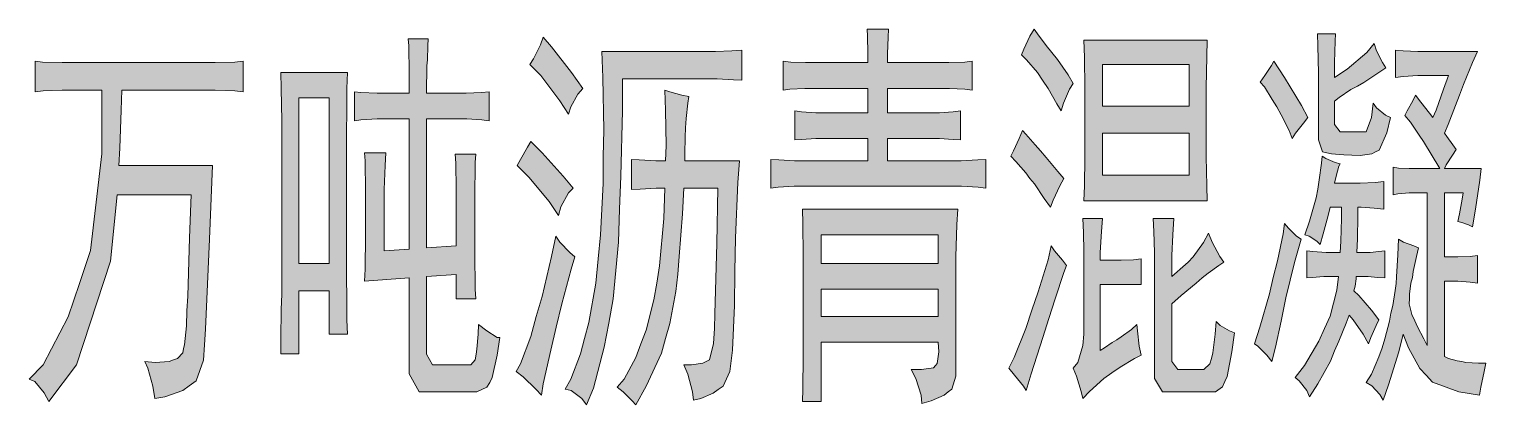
# Model space of a CAD drawing. Header units: millimetres. Extents: x 0 to 829, y 0 to 586.
# Drawn here: x 780.38 to 791.42, y 82.29 to 85.14 of the extents above; entities that cross this region are included whole.
import ezdxf

# ---------------------------------------------------------------- set-up
doc = ezdxf.new("R2010")
doc.units = ezdxf.units.MM

msp = doc.modelspace()

# ---------------------------------------------------------------- hatches: boundary and pattern name
h = msp.add_hatch(color=0)
h.dxf.hatch_style = 2
h.paths.add_polyline_path([(783.695833, 82.592333), (783.724056, 82.592333), (783.759333, 82.631139), (783.766389, 82.673472), (783.769917, 82.712278), (783.7805, 82.825167), (783.784028, 82.89925), (783.847528, 82.849861), (783.925139, 82.800472), (783.946306, 82.800472), (783.925139, 82.666417), (783.886333, 82.497083), (783.868694, 82.458278), (783.847528, 82.423), (783.769917, 82.387722), (783.709944, 82.387722), (783.410083, 82.387722), (783.332472, 82.387722), (783.258389, 82.525306), (783.258389, 82.666417), (783.258389, 83.252028), (782.919722, 83.227333), (782.92325, 83.319056), (782.926778, 83.573056), (782.926778, 83.738861), (782.926778, 83.908194), (782.92325, 84.141028), (782.919722, 84.201), (783.082, 84.201), (783.074944, 84.10575), (783.067889, 83.922306), (783.067889, 83.837639), (783.067889, 83.456639), (783.258389, 83.47075), (783.258389, 84.458528), (783.089056, 84.458528), (783.014972, 84.458528), (782.8915, 84.451472), (782.842111, 84.444417), (782.842111, 84.663139), (782.8915, 84.659611), (783.014972, 84.652556), (783.089056, 84.652556), (783.258389, 84.652556), (783.258389, 84.80425), (783.254861, 85.012389), (783.251333, 85.065306), (783.403028, 85.065306), (783.3995, 85.012389), (783.395972, 84.906556), (783.392444, 84.860694), (783.392444, 84.811306), (783.388917, 84.705472), (783.388917, 84.652556), (783.628806, 84.652556), (783.688778, 84.652556), (783.805194, 84.659611), (783.865167, 84.663139), (783.865167, 84.444417), (783.808722, 84.451472), (783.695833, 84.458528), (783.635861, 84.458528), (783.388917, 84.458528), (783.388917, 83.481333), (783.614694, 83.495444), (783.614694, 83.798833), (783.614694, 83.925833), (783.611167, 84.123389), (783.607639, 84.190417), (783.762861, 84.190417), (783.759333, 84.126917), (783.755806, 83.858806), (783.755806, 83.654194), (783.755806, 83.446056), (783.759333, 83.167361), (783.762861, 83.093278), (783.614694, 83.093278), (783.614694, 83.276722), (783.388917, 83.262611), (783.388917, 82.751083), (783.388917, 82.673472), (783.434778, 82.592333), (783.484167, 82.592333)])
h = msp.add_hatch(color=0)
h.dxf.hatch_style = 2
h.paths.add_polyline_path([(784.274389, 85.079417), (784.337889, 85.005333), (784.489583, 84.811306), (784.57425, 84.687833), (784.535444, 84.6455), (784.482528, 84.55025), (784.464889, 84.493806), (784.401389, 84.596111), (784.25675, 84.786611), (784.172083, 84.871278), (784.200306, 84.913611), (784.253222, 85.019444)])
h = msp.add_hatch(color=0)
h.dxf.hatch_style = 2
h.paths.add_polyline_path([(786.892, 85.139389), (786.888472, 85.079417), (786.884944, 84.952417), (786.884944, 84.885389), (787.287111, 84.885389), (787.350611, 84.885389), (787.470556, 84.888917), (787.527, 84.895972), (787.527, 84.67725), (787.470556, 84.684306), (787.354139, 84.687833), (787.294167, 84.687833), (786.884944, 84.687833), (786.884944, 84.504389), (787.234194, 84.504389), (787.280056, 84.504389), (787.382361, 84.511444), (787.438806, 84.5185), (787.438806, 84.299778), (787.382361, 84.303306), (787.280056, 84.310361), (787.234194, 84.310361), (786.884944, 84.310361), (786.884944, 84.141028), (787.371778, 84.141028), (787.442333, 84.141028), (787.569333, 84.148083), (787.629306, 84.151611), (787.629306, 83.932889), (787.572861, 83.939944), (787.445861, 83.947), (787.371778, 83.947), (786.232306, 83.947), (786.175861, 83.947), (786.055917, 83.939944), (785.999472, 83.932889), (785.999472, 84.151611), (786.059444, 84.148083), (786.179389, 84.141028), (786.232306, 84.141028), (786.736778, 84.141028), (786.736778, 84.310361), (786.401639, 84.310361), (786.341667, 84.310361), (786.232306, 84.303306), (786.182917, 84.299778), (786.182917, 84.5185), (786.232306, 84.511444), (786.341667, 84.504389), (786.401639, 84.504389), (786.736778, 84.504389), (786.736778, 84.687833), (786.3205, 84.687833), (786.257, 84.687833), (786.144111, 84.684306), (786.094722, 84.67725), (786.094722, 84.895972), (786.151167, 84.888917), (786.264056, 84.885389), (786.3205, 84.885389), (786.736778, 84.885389), (786.736778, 84.955944), (786.73325, 85.086472), (786.729722, 85.139389)])
h = msp.add_hatch(color=0)
h.dxf.hatch_style = 2
h.paths.add_polyline_path([(787.996194, 85.139389), (788.020889, 85.104111), (788.087917, 85.015917), (788.13025, 84.963), (788.172583, 84.910083), (788.253722, 84.793667), (788.292528, 84.726639), (788.264306, 84.684306), (788.218444, 84.578472), (788.200806, 84.5185), (788.169056, 84.571417), (788.102028, 84.687833), (788.059694, 84.751333), (788.020889, 84.811306), (787.93975, 84.906556), (787.900944, 84.945361), (787.918583, 84.987694), (787.964444, 85.086472)])
h = msp.add_hatch(color=0)
h.paths.add_polyline_path([(789.308528, 85.054722), (789.305, 84.93125), (789.301472, 84.694889), (789.301472, 84.578472), (789.301472, 84.275083), (789.301472, 84.172778), (789.305, 83.950528), (789.308528, 83.837639), (788.373667, 83.837639), (788.377194, 83.950528), (788.380722, 84.165722), (788.380722, 84.260972), (788.380722, 84.578472), (788.380722, 84.687833), (788.377194, 84.927722), (788.373667, 85.054722)])
h.paths.add_polyline_path([(789.170944, 84.031667), (789.170944, 84.349167), (788.514778, 84.349167), (788.514778, 84.031667)])
h.paths.add_polyline_path([(789.170944, 84.553778), (789.170944, 84.871278), (788.514778, 84.871278), (788.514778, 84.553778)])
h = msp.add_hatch(color=0)
h.dxf.hatch_style = 2
h.paths.add_polyline_path([(790.663194, 84.846583), (790.603222, 84.80425), (790.497389, 84.733694), (790.448, 84.705472), (790.398611, 84.680778), (790.310417, 84.620806), (790.275139, 84.592583), (790.275139, 84.469111), (790.275139, 84.416194), (790.317472, 84.35975), (790.363333, 84.35975), (790.493861, 84.35975), (790.515028, 84.35975), (790.553833, 84.469111), (790.567944, 84.578472), (790.592639, 84.543194), (790.659667, 84.48675), (790.698472, 84.469111), (790.67025, 84.352694), (790.613806, 84.222167), (790.585583, 84.208056), (790.557361, 84.193944), (790.469167, 84.179833), (790.405667, 84.183361), (790.345694, 84.186889), (790.250444, 84.193944), (790.215167, 84.201), (790.183417, 84.208056), (790.151667, 84.299778), (790.151667, 84.384444), (790.151667, 84.687833), (790.151667, 84.80425), (790.148139, 85.012389), (790.144611, 85.104111), (790.282194, 85.104111), (790.278667, 85.047667), (790.275139, 84.885389), (790.275139, 84.7725), (790.370389, 84.836), (790.518556, 84.963), (790.575, 85.030028), (790.592639, 84.973583), (790.6385, 84.885389)])
h = msp.add_hatch(color=0)
h.dxf.hatch_style = 2
h.paths.add_polyline_path([(784.602472, 82.288944), (784.567194, 82.338333), (784.486056, 82.398306), (784.440194, 82.408889), (784.482528, 82.482972), (784.556611, 82.677), (784.588361, 82.793417), (784.620111, 82.913361), (784.673028, 83.213222), (784.690667, 83.396667), (784.708306, 83.580111), (784.729472, 83.968167), (784.729472, 84.172778), (784.733, 84.373861), (784.725944, 84.7725), (784.718889, 84.970056), (785.530278, 84.970056), (785.579667, 84.970056), (785.703139, 84.973583), (785.78075, 84.980639), (785.78075, 84.751333), (785.71725, 84.754861), (785.593778, 84.761917), (785.530278, 84.761917), (784.874111, 84.761917), (784.874111, 84.5185), (784.863528, 84.024611), (784.852944, 83.774139), (784.845889, 83.523667), (784.803556, 83.093278), (784.771806, 82.909833), (784.736528, 82.726389), (784.655389, 82.415944)])
h = msp.add_hatch(color=0)
h.dxf.hatch_style = 2
h.paths.add_polyline_path([(790.807833, 84.483222), (790.825472, 84.5185), (790.867806, 84.596111), (790.888972, 84.638444), (790.927778, 84.585528), (790.994806, 84.500861), (791.0195, 84.469111), (791.044194, 84.525556), (791.100639, 84.684306), (791.139444, 84.786611), (790.963056, 84.786611), (790.906611, 84.786611), (790.793722, 84.779556), (790.737278, 84.7725), (790.737278, 84.980639), (790.793722, 84.973583), (790.906611, 84.970056), (790.963056, 84.970056), (791.358167, 84.970056), (791.319361, 84.885389), (791.252333, 84.719583), (791.220583, 84.638444), (791.192361, 84.560833), (791.135917, 84.416194), (791.107694, 84.349167), (791.125333, 84.324472), (791.171194, 84.260972), (791.195889, 84.225694), (791.167667, 84.183361), (791.121806, 84.109278), (791.107694, 84.081056), (791.386389, 84.081056), (791.375806, 83.992861), (791.344056, 83.774139), (791.319361, 83.640083), (791.291139, 83.654194), (791.238222, 83.671833), (791.21, 83.678889), (791.220583, 83.738861), (791.24175, 83.848222), (791.248806, 83.897611), (791.107694, 83.897611), (791.107694, 83.410778), (791.174722, 83.410778), (791.21, 83.410778), (791.301722, 83.414306), (791.358167, 83.421361), (791.358167, 83.213222), (791.301722, 83.220278), (791.21, 83.227333), (791.174722, 83.227333), (791.107694, 83.227333), (791.107694, 82.655833), (791.139444, 82.641722), (791.202944, 82.624083), (791.238222, 82.617028), (791.269972, 82.609972), (791.365222, 82.606444), (791.421667, 82.606444), (791.407556, 82.542944), (791.382861, 82.423), (791.372278, 82.363028), (791.217056, 82.387722), (791.015972, 82.461806), (790.970111, 82.514722), (790.920722, 82.564111), (790.836056, 82.722861), (790.793722, 82.825167), (790.761972, 82.691111), (790.684361, 82.440639), (790.642028, 82.324222), (790.617333, 82.366556), (790.557361, 82.433583), (790.515028, 82.458278), (790.553833, 82.521778), (790.610278, 82.652306), (790.634972, 82.722861), (790.656139, 82.789889), (790.691417, 82.923944), (790.702, 82.983917), (790.716111, 83.043889), (790.73375, 83.156778), (790.740806, 83.209694), (790.744333, 83.259083), (790.754917, 83.428417), (790.758444, 83.544833), (790.79725, 83.523667), (790.874861, 83.495444), (790.910139, 83.481333), (790.896028, 83.414306), (790.871333, 83.301417), (790.864278, 83.255556), (790.853694, 83.213222), (790.843111, 83.128556), (790.843111, 83.093278), (790.839583, 83.054472), (790.86075, 82.973333), (790.881917, 82.927472), (790.903083, 82.881611), (790.952472, 82.789889), (790.977167, 82.7405), (790.977167, 83.897611), (790.888972, 83.897611), (790.839583, 83.897611), (790.754917, 83.890556), (790.719639, 83.8835), (790.719639, 84.091639), (790.758444, 84.084583), (790.839583, 84.081056), (790.881917, 84.081056), (791.072417, 84.081056), (790.948944, 84.285667), (790.917194, 84.335056), (790.850167, 84.433833)])
h = msp.add_hatch(color=0)
h.dxf.hatch_style = 2
h.paths.add_polyline_path([(781.328694, 82.338333), (781.314583, 82.430056), (781.275778, 82.567639), (781.254611, 82.617028), (781.332222, 82.609972), (781.438056, 82.617028), (781.469806, 82.631139), (781.501556, 82.641722), (781.540361, 82.684056), (781.547417, 82.715806), (781.554472, 82.744028), (781.568583, 82.888667), (781.572111, 83.001556), (781.579167, 83.114444), (781.593278, 83.555417), (781.603861, 83.8835), (781.042944, 83.8835), (780.993556, 83.379028), (780.736028, 82.592333), (780.524361, 82.313639), (780.489083, 82.380667), (780.418528, 82.465333), (780.376194, 82.482972), (780.482028, 82.592333), (780.672528, 82.955694), (780.757194, 83.209694), (780.841861, 83.460167), (780.926528, 84.193944), (780.926528, 84.67725), (780.707806, 84.67725), (780.626667, 84.67725), (780.482028, 84.670194), (780.422056, 84.663139), (780.422056, 84.895972), (780.4785, 84.888917), (780.626667, 84.885389), (780.714861, 84.885389), (781.706167, 84.885389), (781.787306, 84.885389), (781.935472, 84.888917), (781.998972, 84.895972), (781.998972, 84.663139), (781.935472, 84.670194), (781.787306, 84.67725), (781.706167, 84.67725), (781.078222, 84.67725), (781.074694, 84.525556), (781.064111, 84.236278), (781.057056, 84.10575), (781.766139, 84.10575), (781.744972, 83.544833), (781.713222, 82.863972), (781.706167, 82.744028), (781.699111, 82.627611), (781.642667, 82.472389), (781.58975, 82.433583), (781.540361, 82.398306), (781.406306, 82.348917)])
h = msp.add_hatch(color=0)
h.dxf.hatch_style = 2
h.paths.add_polyline_path([(789.813, 84.895972), (789.894139, 84.7725), (790.024667, 84.560833), (790.070528, 84.469111), (790.038778, 84.426778), (789.978806, 84.349167), (789.954111, 84.310361), (789.929417, 84.370333), (789.869444, 84.490278), (789.837694, 84.55025), (789.802417, 84.606694), (789.742444, 84.701944), (789.710694, 84.737222), (789.745972, 84.786611), (789.795361, 84.864222)])
h = msp.add_hatch(color=0)
h.paths.add_polyline_path([(782.789194, 84.811306), (782.785667, 84.687833), (782.782139, 84.183361), (782.782139, 83.798833), (782.782139, 83.421361), (782.785667, 82.934528), (782.789194, 82.825167), (782.651611, 82.825167), (782.651611, 83.15325), (782.422306, 83.15325), (782.422306, 82.677), (782.284722, 82.677), (782.284722, 82.789889), (782.28825, 83.012139), (782.291778, 83.128556), (782.291778, 84.324472), (782.291778, 84.444417), (782.28825, 84.687833), (782.284722, 84.811306)])
h.paths.add_polyline_path([(782.651611, 83.361389), (782.651611, 84.617278), (782.422306, 84.617278), (782.422306, 83.361389)])
h = msp.add_hatch(color=0)
h.dxf.hatch_style = 2
h.paths.add_polyline_path([(785.413861, 82.324222), (785.406806, 82.387722), (785.371528, 82.521778), (785.339778, 82.592333), (785.39975, 82.592333), (785.484417, 82.606444), (785.509111, 82.617028), (785.533806, 82.631139), (785.565556, 82.754611), (785.572611, 82.8675), (785.576139, 82.980389), (785.59025, 83.513083), (785.597306, 83.932889), (785.339778, 83.932889), (785.329194, 83.738861), (785.3045, 83.414306), (785.293917, 83.28025), (785.279806, 83.149722), (785.233944, 82.906306), (785.202194, 82.793417), (785.170444, 82.680528), (785.054028, 82.430056), (784.976417, 82.288944), (784.948194, 82.320694), (784.881167, 82.387722), (784.835306, 82.423), (784.888222, 82.482972), (784.976417, 82.648778), (785.015222, 82.751083), (785.054028, 82.856917), (785.114, 83.086222), (785.135167, 83.213222), (785.156333, 83.34375), (785.188083, 83.703583), (785.195139, 83.932889), (785.131639, 83.932889), (785.008167, 83.925833), (784.944667, 83.922306), (784.944667, 84.151611), (785.001111, 84.148083), (785.128111, 84.141028), (785.202194, 84.141028), (785.205722, 84.257444), (785.202194, 84.525556), (785.195139, 84.67725), (785.233944, 84.663139), (785.325667, 84.638444), (785.378583, 84.627861), (785.371528, 84.578472), (785.357417, 84.462056), (785.353889, 84.3915), (785.350361, 84.320944), (785.346833, 84.193944), (785.346833, 84.141028), (785.763111, 84.141028), (785.749, 83.975222), (785.731361, 83.555417), (785.727833, 83.301417), (785.724306, 83.043889), (785.710194, 82.705222), (785.699611, 82.624083), (785.689028, 82.542944), (785.639639, 82.430056), (785.600833, 82.405361), (785.562028, 82.377139), (785.470306, 82.338333)])
h = msp.add_hatch(color=0)
h.dxf.hatch_style = 2
h.paths.add_polyline_path([(784.179139, 84.285667), (784.267333, 84.201), (784.426083, 84.024611), (784.500167, 83.932889), (784.464889, 83.897611), (784.408444, 83.791778), (784.390806, 83.72475), (784.32025, 83.830583), (784.165028, 84.017556), (784.076833, 84.10575), (784.101528, 84.151611), (784.154444, 84.243333)])
h = msp.add_hatch(color=0)
h.dxf.hatch_style = 2
h.paths.add_polyline_path([(787.908, 84.370333), (787.932694, 84.342111), (788.00325, 84.260972), (788.045583, 84.215111), (788.087917, 84.165722), (788.176111, 84.059889), (788.221972, 84.006972), (788.190222, 83.950528), (788.140833, 83.841167), (788.119667, 83.78825), (788.073806, 83.855278), (787.999722, 83.964639), (787.964444, 84.006972), (787.932694, 84.049306), (787.858611, 84.133972), (787.819806, 84.176306), (787.840972, 84.215111), (787.883306, 84.310361)])
h = msp.add_hatch(color=0)
h.dxf.hatch_style = 2
h.paths.add_polyline_path([(790.419778, 83.15325), (790.458583, 83.117972), (790.553833, 83.008611), (790.610278, 82.934528), (790.589111, 82.892194), (790.550306, 82.800472), (790.532667, 82.751083), (790.490333, 82.825167), (790.41625, 82.934528), (790.3845, 82.969806), (790.363333, 82.909833), (790.306889, 82.77225), (790.275139, 82.698167), (790.243389, 82.620556), (790.148139, 82.447694), (790.084639, 82.348917), (790.063472, 82.398306), (790.007028, 82.472389), (789.975278, 82.497083), (790.045833, 82.588806), (790.155194, 82.77225), (790.197528, 82.8675), (790.239861, 82.96275), (790.292778, 83.160306), (790.303361, 83.262611), (790.239861, 83.262611), (790.194, 83.262611), (790.105806, 83.255556), (790.063472, 83.252028), (790.063472, 83.456639), (790.109333, 83.453111), (790.211639, 83.446056), (790.268083, 83.446056), (790.317472, 83.446056), (790.321, 83.530722), (790.328056, 83.703583), (790.328056, 83.78825), (790.239861, 83.78825), (790.22575, 83.72475), (790.186944, 83.587167), (790.165778, 83.506028), (790.141083, 83.530722), (790.081111, 83.569528), (790.049361, 83.580111), (790.084639, 83.682417), (790.134028, 83.858806), (790.148139, 83.925833), (790.158722, 83.996389), (790.176361, 84.123389), (790.179889, 84.176306), (790.208111, 84.158667), (790.278667, 84.126917), (790.317472, 84.116333), (790.306889, 84.098694), (790.285722, 84.024611), (790.275139, 83.971694), (790.419778, 83.971694), (790.469167, 83.971694), (790.582056, 83.975222), (790.649083, 83.982278), (790.649083, 83.774139), (790.575, 83.781194), (790.476222, 83.78825), (790.451528, 83.78825), (790.451528, 83.721222), (790.448, 83.548361), (790.444472, 83.446056), (790.515028, 83.446056), (790.54325, 83.446056), (790.610278, 83.453111), (790.656139, 83.456639), (790.656139, 83.252028), (790.599694, 83.255556), (790.529139, 83.262611), (790.507972, 83.262611), (790.437417, 83.262611), (790.437417, 83.244972), (790.430361, 83.188528)])
h = msp.add_hatch(color=0)
h.paths.add_polyline_path([(787.064861, 82.557056), (787.142472, 82.557056), (787.234194, 82.571167), (787.248306, 82.588806), (787.262417, 82.602917), (787.273, 82.691111), (787.269472, 82.765194), (786.380472, 82.765194), (786.380472, 82.313639), (786.239361, 82.313639), (786.242889, 82.408889), (786.246417, 82.659361), (786.246417, 82.811056), (786.246417, 83.287306), (786.246417, 83.421361), (786.242889, 83.664778), (786.239361, 83.774139), (787.417639, 83.774139), (787.410583, 83.657722), (787.403528, 83.410778), (787.403528, 83.276722), (787.403528, 82.58175), (787.403528, 82.507667), (787.371778, 82.408889), (787.343556, 82.387722), (787.315333, 82.363028), (787.216556, 82.320694), (787.146, 82.299528), (787.138944, 82.363028), (787.100139, 82.490028)])
h.paths.add_polyline_path([(787.269472, 83.361389), (787.269472, 83.580111), (786.380472, 83.580111), (786.380472, 83.361389)])
h.paths.add_polyline_path([(787.269472, 82.959222), (787.269472, 83.167361), (786.380472, 83.167361), (786.380472, 82.959222)])
h = msp.add_hatch(color=0)
h.dxf.hatch_style = 2
h.paths.add_polyline_path([(788.292528, 82.567639), (788.327806, 82.609972), (788.366611, 82.7405), (788.373667, 82.825167), (788.373667, 83.410778), (788.373667, 83.453111), (788.370139, 83.59775), (788.366611, 83.703583), (788.514778, 83.703583), (788.507722, 83.604806), (788.497139, 83.446056), (788.497139, 83.386083), (788.617083, 83.386083), (788.655889, 83.386083), (788.751139, 83.389611), (788.807583, 83.396667), (788.807583, 83.202639), (788.497139, 83.202639), (788.497139, 82.701694), (788.528889, 82.722861), (788.588861, 82.761667), (788.624139, 82.782833), (788.655889, 82.804), (788.7335, 82.860444), (788.775833, 82.89925), (788.779361, 82.849861), (788.793472, 82.733444), (788.807583, 82.666417), (788.758194, 82.641722), (788.648833, 82.574694), (788.585333, 82.532361), (788.525361, 82.490028), (788.416, 82.39125), (788.366611, 82.338333), (788.3525, 82.39125), (788.317222, 82.507667)])
h = msp.add_hatch(color=0)
h.dxf.hatch_style = 2
h.paths.add_polyline_path([(789.054528, 83.703583), (789.047472, 83.580111), (789.040417, 83.421361), (789.040417, 83.386083), (789.040417, 83.262611), (789.061583, 83.28025), (789.125083, 83.336694), (789.163889, 83.371972), (789.202694, 83.410778), (789.280306, 83.520139), (789.319111, 83.590694), (789.347333, 83.523667), (789.403778, 83.414306), (789.435528, 83.371972), (789.396722, 83.347278), (789.315583, 83.287306), (789.269722, 83.252028), (789.223861, 83.213222), (789.110972, 83.117972), (789.040417, 83.054472), (789.040417, 82.677), (789.040417, 82.617028), (789.086278, 82.557056), (789.135667, 82.557056), (789.252083, 82.557056), (789.283833, 82.557056), (789.329694, 82.599389), (789.340278, 82.641722), (789.350861, 82.684056), (789.3685, 82.825167), (789.375556, 82.920417), (789.407306, 82.892194), (789.477861, 82.849861), (789.516667, 82.83575), (789.4955, 82.691111), (789.460222, 82.504139), (789.442583, 82.465333), (789.424944, 82.426528), (789.372028, 82.387722), (789.340278, 82.387722), (789.033361, 82.387722), (788.969861, 82.387722), (788.909889, 82.490028), (788.909889, 82.592333), (788.909889, 83.386083), (788.909889, 83.446056), (788.902833, 83.604806), (788.899306, 83.703583)])
h = msp.add_hatch(color=0)
h.dxf.hatch_style = 2
h.paths.add_polyline_path([(789.668361, 82.751083), (789.707167, 82.878083), (789.78125, 83.132083), (789.809472, 83.255556), (789.841222, 83.382556), (789.883556, 83.587167), (789.894139, 83.664778), (789.925889, 83.6295), (789.985861, 83.569528), (790.021139, 83.544833), (789.97175, 83.368444), (789.904722, 83.100333), (789.887083, 83.012139), (789.869444, 82.923944), (789.827111, 82.726389), (789.798889, 82.617028), (789.760083, 82.666417), (789.693056, 82.733444)])
h = msp.add_hatch(color=0)
h.dxf.hatch_style = 2
h.paths.add_polyline_path([(784.514278, 83.410778), (784.486056, 83.319056), (784.4155, 83.054472), (784.373167, 82.878083), (784.330833, 82.705222), (784.274389, 82.447694), (784.260278, 82.363028), (784.217944, 82.408889), (784.122694, 82.500611), (784.069778, 82.542944), (784.101528, 82.599389), (784.179139, 82.807528), (784.221472, 82.959222), (784.267333, 83.110917), (784.337889, 83.414306), (784.369639, 83.569528), (784.401389, 83.523667), (784.475472, 83.446056)])
h = msp.add_hatch(color=0)
h.dxf.hatch_style = 2
h.paths.add_polyline_path([(788.243139, 83.347278), (788.221972, 83.294361), (788.154944, 83.093278), (788.109083, 82.945111), (788.063222, 82.800472), (787.975028, 82.525306), (787.936222, 82.398306), (787.915056, 82.430056), (787.848028, 82.514722), (787.805694, 82.567639), (787.8445, 82.648778), (787.932694, 82.8675), (787.978556, 83.008611), (788.027944, 83.146194), (788.102028, 83.389611), (788.126722, 83.495444), (788.151417, 83.456639), (788.211389, 83.386083)])

# ---------------------------------------------------------------- linework, layer by layer
at = {"color": 0, "lineweight": 0}
for points in [[(783.695833, 82.592333), (783.724056, 82.592333), (783.759333, 82.631139), (783.766389, 82.673472), (783.769917, 82.712278), (783.7805, 82.825167), (783.784028, 82.89925), (783.847528, 82.849861), (783.925139, 82.800472), (783.946306, 82.800472), (783.925139, 82.666417), (783.886333, 82.497083), (783.868694, 82.458278), (783.847528, 82.423), (783.769917, 82.387722), (783.709944, 82.387722), (783.410083, 82.387722), (783.332472, 82.387722), (783.258389, 82.525306), (783.258389, 82.666417), (783.258389, 83.252028), (782.919722, 83.227333), (782.92325, 83.319056), (782.926778, 83.573056), (782.926778, 83.738861), (782.926778, 83.908194), (782.92325, 84.141028), (782.919722, 84.201), (783.082, 84.201), (783.074944, 84.10575), (783.067889, 83.922306), (783.067889, 83.837639), (783.067889, 83.456639), (783.258389, 83.47075), (783.258389, 84.458528), (783.089056, 84.458528), (783.014972, 84.458528), (782.8915, 84.451472), (782.842111, 84.444417), (782.842111, 84.663139), (782.8915, 84.659611), (783.014972, 84.652556), (783.089056, 84.652556), (783.258389, 84.652556), (783.258389, 84.80425), (783.254861, 85.012389), (783.251333, 85.065306), (783.403028, 85.065306), (783.3995, 85.012389), (783.395972, 84.906556), (783.392444, 84.860694), (783.392444, 84.811306), (783.388917, 84.705472), (783.388917, 84.652556), (783.628806, 84.652556), (783.688778, 84.652556), (783.805194, 84.659611), (783.865167, 84.663139), (783.865167, 84.444417), (783.808722, 84.451472), (783.695833, 84.458528), (783.635861, 84.458528), (783.388917, 84.458528), (783.388917, 83.481333), (783.614694, 83.495444), (783.614694, 83.798833), (783.614694, 83.925833), (783.611167, 84.123389), (783.607639, 84.190417), (783.762861, 84.190417), (783.759333, 84.126917), (783.755806, 83.858806), (783.755806, 83.654194), (783.755806, 83.446056), (783.759333, 83.167361), (783.762861, 83.093278), (783.614694, 83.093278), (783.614694, 83.276722), (783.388917, 83.262611), (783.388917, 82.751083), (783.388917, 82.673472), (783.434778, 82.592333), (783.484167, 82.592333)], [(784.274389, 85.079417), (784.337889, 85.005333), (784.489583, 84.811306), (784.57425, 84.687833), (784.535444, 84.6455), (784.482528, 84.55025), (784.464889, 84.493806), (784.401389, 84.596111), (784.25675, 84.786611), (784.172083, 84.871278), (784.200306, 84.913611), (784.253222, 85.019444)], [(786.892, 85.139389), (786.888472, 85.079417), (786.884944, 84.952417), (786.884944, 84.885389), (787.287111, 84.885389), (787.350611, 84.885389), (787.470556, 84.888917), (787.527, 84.895972), (787.527, 84.67725), (787.470556, 84.684306), (787.354139, 84.687833), (787.294167, 84.687833), (786.884944, 84.687833), (786.884944, 84.504389), (787.234194, 84.504389), (787.280056, 84.504389), (787.382361, 84.511444), (787.438806, 84.5185), (787.438806, 84.299778), (787.382361, 84.303306), (787.280056, 84.310361), (787.234194, 84.310361), (786.884944, 84.310361), (786.884944, 84.141028), (787.371778, 84.141028), (787.442333, 84.141028), (787.569333, 84.148083), (787.629306, 84.151611), (787.629306, 83.932889), (787.572861, 83.939944), (787.445861, 83.947), (787.371778, 83.947), (786.232306, 83.947), (786.175861, 83.947), (786.055917, 83.939944), (785.999472, 83.932889), (785.999472, 84.151611), (786.059444, 84.148083), (786.179389, 84.141028), (786.232306, 84.141028), (786.736778, 84.141028), (786.736778, 84.310361), (786.401639, 84.310361), (786.341667, 84.310361), (786.232306, 84.303306), (786.182917, 84.299778), (786.182917, 84.5185), (786.232306, 84.511444), (786.341667, 84.504389), (786.401639, 84.504389), (786.736778, 84.504389), (786.736778, 84.687833), (786.3205, 84.687833), (786.257, 84.687833), (786.144111, 84.684306), (786.094722, 84.67725), (786.094722, 84.895972), (786.151167, 84.888917), (786.264056, 84.885389), (786.3205, 84.885389), (786.736778, 84.885389), (786.736778, 84.955944), (786.73325, 85.086472), (786.729722, 85.139389)], [(787.996194, 85.139389), (788.020889, 85.104111), (788.087917, 85.015917), (788.13025, 84.963), (788.172583, 84.910083), (788.253722, 84.793667), (788.292528, 84.726639), (788.264306, 84.684306), (788.218444, 84.578472), (788.200806, 84.5185), (788.169056, 84.571417), (788.102028, 84.687833), (788.059694, 84.751333), (788.020889, 84.811306), (787.93975, 84.906556), (787.900944, 84.945361), (787.918583, 84.987694), (787.964444, 85.086472)], [(789.308528, 85.054722), (789.305, 84.93125), (789.301472, 84.694889), (789.301472, 84.578472), (789.301472, 84.275083), (789.301472, 84.172778), (789.305, 83.950528), (789.308528, 83.837639), (788.373667, 83.837639), (788.377194, 83.950528), (788.380722, 84.165722), (788.380722, 84.260972), (788.380722, 84.578472), (788.380722, 84.687833), (788.377194, 84.927722), (788.373667, 85.054722)], [(790.663194, 84.846583), (790.603222, 84.80425), (790.497389, 84.733694), (790.448, 84.705472), (790.398611, 84.680778), (790.310417, 84.620806), (790.275139, 84.592583), (790.275139, 84.469111), (790.275139, 84.416194), (790.317472, 84.35975), (790.363333, 84.35975), (790.493861, 84.35975), (790.515028, 84.35975), (790.553833, 84.469111), (790.567944, 84.578472), (790.592639, 84.543194), (790.659667, 84.48675), (790.698472, 84.469111), (790.67025, 84.352694), (790.613806, 84.222167), (790.585583, 84.208056), (790.557361, 84.193944), (790.469167, 84.179833), (790.405667, 84.183361), (790.345694, 84.186889), (790.250444, 84.193944), (790.215167, 84.201), (790.183417, 84.208056), (790.151667, 84.299778), (790.151667, 84.384444), (790.151667, 84.687833), (790.151667, 84.80425), (790.148139, 85.012389), (790.144611, 85.104111), (790.282194, 85.104111), (790.278667, 85.047667), (790.275139, 84.885389), (790.275139, 84.7725), (790.370389, 84.836), (790.518556, 84.963), (790.575, 85.030028), (790.592639, 84.973583), (790.6385, 84.885389)], [(784.602472, 82.288944), (784.567194, 82.338333), (784.486056, 82.398306), (784.440194, 82.408889), (784.482528, 82.482972), (784.556611, 82.677), (784.588361, 82.793417), (784.620111, 82.913361), (784.673028, 83.213222), (784.690667, 83.396667), (784.708306, 83.580111), (784.729472, 83.968167), (784.729472, 84.172778), (784.733, 84.373861), (784.725944, 84.7725), (784.718889, 84.970056), (785.530278, 84.970056), (785.579667, 84.970056), (785.703139, 84.973583), (785.78075, 84.980639), (785.78075, 84.751333), (785.71725, 84.754861), (785.593778, 84.761917), (785.530278, 84.761917), (784.874111, 84.761917), (784.874111, 84.5185), (784.863528, 84.024611), (784.852944, 83.774139), (784.845889, 83.523667), (784.803556, 83.093278), (784.771806, 82.909833), (784.736528, 82.726389), (784.655389, 82.415944)], [(790.807833, 84.483222), (790.825472, 84.5185), (790.867806, 84.596111), (790.888972, 84.638444), (790.927778, 84.585528), (790.994806, 84.500861), (791.0195, 84.469111), (791.044194, 84.525556), (791.100639, 84.684306), (791.139444, 84.786611), (790.963056, 84.786611), (790.906611, 84.786611), (790.793722, 84.779556), (790.737278, 84.7725), (790.737278, 84.980639), (790.793722, 84.973583), (790.906611, 84.970056), (790.963056, 84.970056), (791.358167, 84.970056), (791.319361, 84.885389), (791.252333, 84.719583), (791.220583, 84.638444), (791.192361, 84.560833), (791.135917, 84.416194), (791.107694, 84.349167), (791.125333, 84.324472), (791.171194, 84.260972), (791.195889, 84.225694), (791.167667, 84.183361), (791.121806, 84.109278), (791.107694, 84.081056), (791.386389, 84.081056), (791.375806, 83.992861), (791.344056, 83.774139), (791.319361, 83.640083), (791.291139, 83.654194), (791.238222, 83.671833), (791.21, 83.678889), (791.220583, 83.738861), (791.24175, 83.848222), (791.248806, 83.897611), (791.107694, 83.897611), (791.107694, 83.410778), (791.174722, 83.410778), (791.21, 83.410778), (791.301722, 83.414306), (791.358167, 83.421361), (791.358167, 83.213222), (791.301722, 83.220278), (791.21, 83.227333), (791.174722, 83.227333), (791.107694, 83.227333), (791.107694, 82.655833), (791.139444, 82.641722), (791.202944, 82.624083), (791.238222, 82.617028), (791.269972, 82.609972), (791.365222, 82.606444), (791.421667, 82.606444), (791.407556, 82.542944), (791.382861, 82.423), (791.372278, 82.363028), (791.217056, 82.387722), (791.015972, 82.461806), (790.970111, 82.514722), (790.920722, 82.564111), (790.836056, 82.722861), (790.793722, 82.825167), (790.761972, 82.691111), (790.684361, 82.440639), (790.642028, 82.324222), (790.617333, 82.366556), (790.557361, 82.433583), (790.515028, 82.458278), (790.553833, 82.521778), (790.610278, 82.652306), (790.634972, 82.722861), (790.656139, 82.789889), (790.691417, 82.923944), (790.702, 82.983917), (790.716111, 83.043889), (790.73375, 83.156778), (790.740806, 83.209694), (790.744333, 83.259083), (790.754917, 83.428417), (790.758444, 83.544833), (790.79725, 83.523667), (790.874861, 83.495444), (790.910139, 83.481333), (790.896028, 83.414306), (790.871333, 83.301417), (790.864278, 83.255556), (790.853694, 83.213222), (790.843111, 83.128556), (790.843111, 83.093278), (790.839583, 83.054472), (790.86075, 82.973333), (790.881917, 82.927472), (790.903083, 82.881611), (790.952472, 82.789889), (790.977167, 82.7405), (790.977167, 83.897611), (790.888972, 83.897611), (790.839583, 83.897611), (790.754917, 83.890556), (790.719639, 83.8835), (790.719639, 84.091639), (790.758444, 84.084583), (790.839583, 84.081056), (790.881917, 84.081056), (791.072417, 84.081056), (790.948944, 84.285667), (790.917194, 84.335056), (790.850167, 84.433833)], [(781.328694, 82.338333), (781.314583, 82.430056), (781.275778, 82.567639), (781.254611, 82.617028), (781.332222, 82.609972), (781.438056, 82.617028), (781.469806, 82.631139), (781.501556, 82.641722), (781.540361, 82.684056), (781.547417, 82.715806), (781.554472, 82.744028), (781.568583, 82.888667), (781.572111, 83.001556), (781.579167, 83.114444), (781.593278, 83.555417), (781.603861, 83.8835), (781.042944, 83.8835), (780.993556, 83.379028), (780.736028, 82.592333), (780.524361, 82.313639), (780.489083, 82.380667), (780.418528, 82.465333), (780.376194, 82.482972), (780.482028, 82.592333), (780.672528, 82.955694), (780.757194, 83.209694), (780.841861, 83.460167), (780.926528, 84.193944), (780.926528, 84.67725), (780.707806, 84.67725), (780.626667, 84.67725), (780.482028, 84.670194), (780.422056, 84.663139), (780.422056, 84.895972), (780.4785, 84.888917), (780.626667, 84.885389), (780.714861, 84.885389), (781.706167, 84.885389), (781.787306, 84.885389), (781.935472, 84.888917), (781.998972, 84.895972), (781.998972, 84.663139), (781.935472, 84.670194), (781.787306, 84.67725), (781.706167, 84.67725), (781.078222, 84.67725), (781.074694, 84.525556), (781.064111, 84.236278), (781.057056, 84.10575), (781.766139, 84.10575), (781.744972, 83.544833), (781.713222, 82.863972), (781.706167, 82.744028), (781.699111, 82.627611), (781.642667, 82.472389), (781.58975, 82.433583), (781.540361, 82.398306), (781.406306, 82.348917)], [(789.170944, 84.553778), (789.170944, 84.871278), (788.514778, 84.871278), (788.514778, 84.553778)], [(789.813, 84.895972), (789.894139, 84.7725), (790.024667, 84.560833), (790.070528, 84.469111), (790.038778, 84.426778), (789.978806, 84.349167), (789.954111, 84.310361), (789.929417, 84.370333), (789.869444, 84.490278), (789.837694, 84.55025), (789.802417, 84.606694), (789.742444, 84.701944), (789.710694, 84.737222), (789.745972, 84.786611), (789.795361, 84.864222)], [(782.789194, 84.811306), (782.785667, 84.687833), (782.782139, 84.183361), (782.782139, 83.798833), (782.782139, 83.421361), (782.785667, 82.934528), (782.789194, 82.825167), (782.651611, 82.825167), (782.651611, 83.15325), (782.422306, 83.15325), (782.422306, 82.677), (782.284722, 82.677), (782.284722, 82.789889), (782.28825, 83.012139), (782.291778, 83.128556), (782.291778, 84.324472), (782.291778, 84.444417), (782.28825, 84.687833), (782.284722, 84.811306)], [(782.651611, 83.361389), (782.651611, 84.617278), (782.422306, 84.617278), (782.422306, 83.361389)], [(785.413861, 82.324222), (785.406806, 82.387722), (785.371528, 82.521778), (785.339778, 82.592333), (785.39975, 82.592333), (785.484417, 82.606444), (785.509111, 82.617028), (785.533806, 82.631139), (785.565556, 82.754611), (785.572611, 82.8675), (785.576139, 82.980389), (785.59025, 83.513083), (785.597306, 83.932889), (785.339778, 83.932889), (785.329194, 83.738861), (785.3045, 83.414306), (785.293917, 83.28025), (785.279806, 83.149722), (785.233944, 82.906306), (785.202194, 82.793417), (785.170444, 82.680528), (785.054028, 82.430056), (784.976417, 82.288944), (784.948194, 82.320694), (784.881167, 82.387722), (784.835306, 82.423), (784.888222, 82.482972), (784.976417, 82.648778), (785.015222, 82.751083), (785.054028, 82.856917), (785.114, 83.086222), (785.135167, 83.213222), (785.156333, 83.34375), (785.188083, 83.703583), (785.195139, 83.932889), (785.131639, 83.932889), (785.008167, 83.925833), (784.944667, 83.922306), (784.944667, 84.151611), (785.001111, 84.148083), (785.128111, 84.141028), (785.202194, 84.141028), (785.205722, 84.257444), (785.202194, 84.525556), (785.195139, 84.67725), (785.233944, 84.663139), (785.325667, 84.638444), (785.378583, 84.627861), (785.371528, 84.578472), (785.357417, 84.462056), (785.353889, 84.3915), (785.350361, 84.320944), (785.346833, 84.193944), (785.346833, 84.141028), (785.763111, 84.141028), (785.749, 83.975222), (785.731361, 83.555417), (785.727833, 83.301417), (785.724306, 83.043889), (785.710194, 82.705222), (785.699611, 82.624083), (785.689028, 82.542944), (785.639639, 82.430056), (785.600833, 82.405361), (785.562028, 82.377139), (785.470306, 82.338333)], [(784.179139, 84.285667), (784.267333, 84.201), (784.426083, 84.024611), (784.500167, 83.932889), (784.464889, 83.897611), (784.408444, 83.791778), (784.390806, 83.72475), (784.32025, 83.830583), (784.165028, 84.017556), (784.076833, 84.10575), (784.101528, 84.151611), (784.154444, 84.243333)], [(787.908, 84.370333), (787.932694, 84.342111), (788.00325, 84.260972), (788.045583, 84.215111), (788.087917, 84.165722), (788.176111, 84.059889), (788.221972, 84.006972), (788.190222, 83.950528), (788.140833, 83.841167), (788.119667, 83.78825), (788.073806, 83.855278), (787.999722, 83.964639), (787.964444, 84.006972), (787.932694, 84.049306), (787.858611, 84.133972), (787.819806, 84.176306), (787.840972, 84.215111), (787.883306, 84.310361)], [(789.170944, 84.031667), (789.170944, 84.349167), (788.514778, 84.349167), (788.514778, 84.031667)], [(790.419778, 83.15325), (790.458583, 83.117972), (790.553833, 83.008611), (790.610278, 82.934528), (790.589111, 82.892194), (790.550306, 82.800472), (790.532667, 82.751083), (790.490333, 82.825167), (790.41625, 82.934528), (790.3845, 82.969806), (790.363333, 82.909833), (790.306889, 82.77225), (790.275139, 82.698167), (790.243389, 82.620556), (790.148139, 82.447694), (790.084639, 82.348917), (790.063472, 82.398306), (790.007028, 82.472389), (789.975278, 82.497083), (790.045833, 82.588806), (790.155194, 82.77225), (790.197528, 82.8675), (790.239861, 82.96275), (790.292778, 83.160306), (790.303361, 83.262611), (790.239861, 83.262611), (790.194, 83.262611), (790.105806, 83.255556), (790.063472, 83.252028), (790.063472, 83.456639), (790.109333, 83.453111), (790.211639, 83.446056), (790.268083, 83.446056), (790.317472, 83.446056), (790.321, 83.530722), (790.328056, 83.703583), (790.328056, 83.78825), (790.239861, 83.78825), (790.22575, 83.72475), (790.186944, 83.587167), (790.165778, 83.506028), (790.141083, 83.530722), (790.081111, 83.569528), (790.049361, 83.580111), (790.084639, 83.682417), (790.134028, 83.858806), (790.148139, 83.925833), (790.158722, 83.996389), (790.176361, 84.123389), (790.179889, 84.176306), (790.208111, 84.158667), (790.278667, 84.126917), (790.317472, 84.116333), (790.306889, 84.098694), (790.285722, 84.024611), (790.275139, 83.971694), (790.419778, 83.971694), (790.469167, 83.971694), (790.582056, 83.975222), (790.649083, 83.982278), (790.649083, 83.774139), (790.575, 83.781194), (790.476222, 83.78825), (790.451528, 83.78825), (790.451528, 83.721222), (790.448, 83.548361), (790.444472, 83.446056), (790.515028, 83.446056), (790.54325, 83.446056), (790.610278, 83.453111), (790.656139, 83.456639), (790.656139, 83.252028), (790.599694, 83.255556), (790.529139, 83.262611), (790.507972, 83.262611), (790.437417, 83.262611), (790.437417, 83.244972), (790.430361, 83.188528)], [(787.064861, 82.557056), (787.142472, 82.557056), (787.234194, 82.571167), (787.248306, 82.588806), (787.262417, 82.602917), (787.273, 82.691111), (787.269472, 82.765194), (786.380472, 82.765194), (786.380472, 82.313639), (786.239361, 82.313639), (786.242889, 82.408889), (786.246417, 82.659361), (786.246417, 82.811056), (786.246417, 83.287306), (786.246417, 83.421361), (786.242889, 83.664778), (786.239361, 83.774139), (787.417639, 83.774139), (787.410583, 83.657722), (787.403528, 83.410778), (787.403528, 83.276722), (787.403528, 82.58175), (787.403528, 82.507667), (787.371778, 82.408889), (787.343556, 82.387722), (787.315333, 82.363028), (787.216556, 82.320694), (787.146, 82.299528), (787.138944, 82.363028), (787.100139, 82.490028)], [(788.292528, 82.567639), (788.327806, 82.609972), (788.366611, 82.7405), (788.373667, 82.825167), (788.373667, 83.410778), (788.373667, 83.453111), (788.370139, 83.59775), (788.366611, 83.703583), (788.514778, 83.703583), (788.507722, 83.604806), (788.497139, 83.446056), (788.497139, 83.386083), (788.617083, 83.386083), (788.655889, 83.386083), (788.751139, 83.389611), (788.807583, 83.396667), (788.807583, 83.202639), (788.497139, 83.202639), (788.497139, 82.701694), (788.528889, 82.722861), (788.588861, 82.761667), (788.624139, 82.782833), (788.655889, 82.804), (788.7335, 82.860444), (788.775833, 82.89925), (788.779361, 82.849861), (788.793472, 82.733444), (788.807583, 82.666417), (788.758194, 82.641722), (788.648833, 82.574694), (788.585333, 82.532361), (788.525361, 82.490028), (788.416, 82.39125), (788.366611, 82.338333), (788.3525, 82.39125), (788.317222, 82.507667)], [(789.054528, 83.703583), (789.047472, 83.580111), (789.040417, 83.421361), (789.040417, 83.386083), (789.040417, 83.262611), (789.061583, 83.28025), (789.125083, 83.336694), (789.163889, 83.371972), (789.202694, 83.410778), (789.280306, 83.520139), (789.319111, 83.590694), (789.347333, 83.523667), (789.403778, 83.414306), (789.435528, 83.371972), (789.396722, 83.347278), (789.315583, 83.287306), (789.269722, 83.252028), (789.223861, 83.213222), (789.110972, 83.117972), (789.040417, 83.054472), (789.040417, 82.677), (789.040417, 82.617028), (789.086278, 82.557056), (789.135667, 82.557056), (789.252083, 82.557056), (789.283833, 82.557056), (789.329694, 82.599389), (789.340278, 82.641722), (789.350861, 82.684056), (789.3685, 82.825167), (789.375556, 82.920417), (789.407306, 82.892194), (789.477861, 82.849861), (789.516667, 82.83575), (789.4955, 82.691111), (789.460222, 82.504139), (789.442583, 82.465333), (789.424944, 82.426528), (789.372028, 82.387722), (789.340278, 82.387722), (789.033361, 82.387722), (788.969861, 82.387722), (788.909889, 82.490028), (788.909889, 82.592333), (788.909889, 83.386083), (788.909889, 83.446056), (788.902833, 83.604806), (788.899306, 83.703583)], [(789.668361, 82.751083), (789.707167, 82.878083), (789.78125, 83.132083), (789.809472, 83.255556), (789.841222, 83.382556), (789.883556, 83.587167), (789.894139, 83.664778), (789.925889, 83.6295), (789.985861, 83.569528), (790.021139, 83.544833), (789.97175, 83.368444), (789.904722, 83.100333), (789.887083, 83.012139), (789.869444, 82.923944), (789.827111, 82.726389), (789.798889, 82.617028), (789.760083, 82.666417), (789.693056, 82.733444)], [(784.514278, 83.410778), (784.486056, 83.319056), (784.4155, 83.054472), (784.373167, 82.878083), (784.330833, 82.705222), (784.274389, 82.447694), (784.260278, 82.363028), (784.217944, 82.408889), (784.122694, 82.500611), (784.069778, 82.542944), (784.101528, 82.599389), (784.179139, 82.807528), (784.221472, 82.959222), (784.267333, 83.110917), (784.337889, 83.414306), (784.369639, 83.569528), (784.401389, 83.523667), (784.475472, 83.446056)], [(787.269472, 83.361389), (787.269472, 83.580111), (786.380472, 83.580111), (786.380472, 83.361389)], [(788.243139, 83.347278), (788.221972, 83.294361), (788.154944, 83.093278), (788.109083, 82.945111), (788.063222, 82.800472), (787.975028, 82.525306), (787.936222, 82.398306), (787.915056, 82.430056), (787.848028, 82.514722), (787.805694, 82.567639), (787.8445, 82.648778), (787.932694, 82.8675), (787.978556, 83.008611), (788.027944, 83.146194), (788.102028, 83.389611), (788.126722, 83.495444), (788.151417, 83.456639), (788.211389, 83.386083)], [(787.269472, 82.959222), (787.269472, 83.167361), (786.380472, 83.167361), (786.380472, 82.959222)]]:
    msp.add_lwpolyline(points, close=True, dxfattribs=at)

doc.saveas('drawing.dxf')
